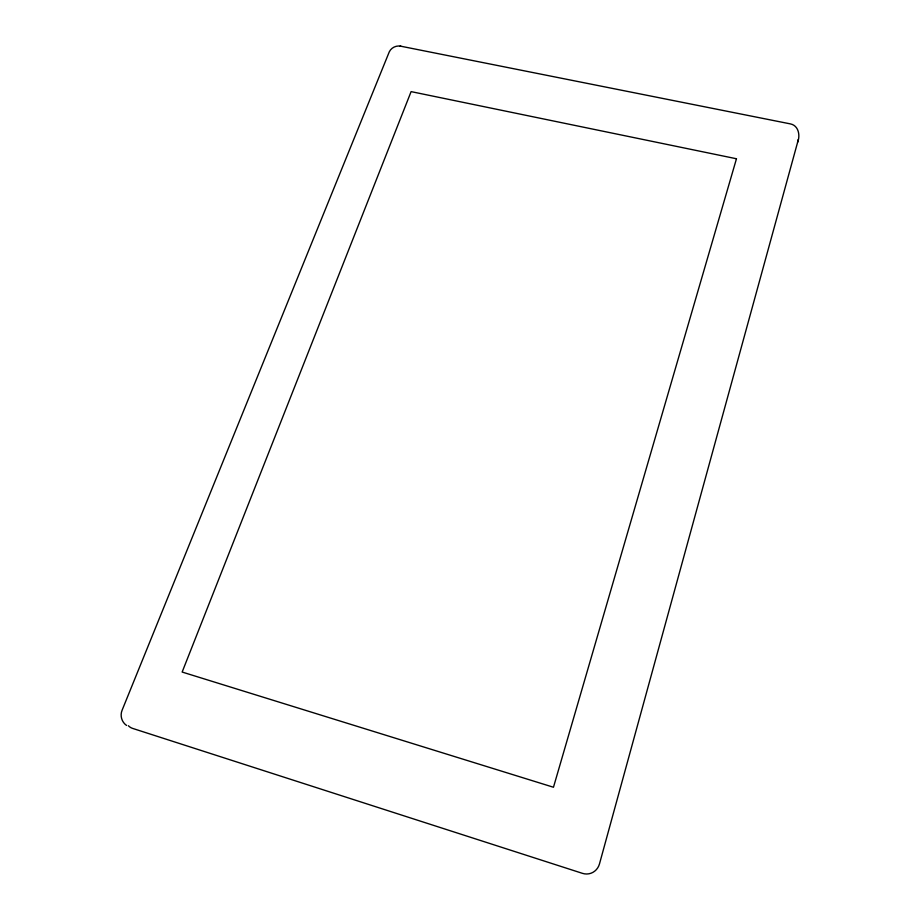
<?xml version="1.0" encoding="UTF-8"?>
<svg xmlns="http://www.w3.org/2000/svg" width="920" height="920" viewBox="0 0 920 920"><rect width="100%" height="100%" fill="white"/><g stroke="black" fill="none" stroke-linecap="round" stroke-linejoin="round"><path stroke-width="1.38" d="M128.363 725.731A13.328 11.799 -52 0 0 132.721 728.433L582.509 873.367A14.294 13.662 77.7 0 0 599.483 863.903L797.571 142.427C800.457 135.527 798.64 125.327 790.142 123.843L400.901 46.23C396.301 45.183 391.23 47.633 389.252 51.911L122.141 710.125C119.83 715.542 121.659 722.108 126.557 725.431M399.993 46.161L400.901 46.23M797.847 139.944A11.477 9.545 1.9 0 1 797.571 142.427M736.471 158.757L553.472 787.244L182.148 672.048L411.102 91.62L736.471 158.757"/></g></svg>
